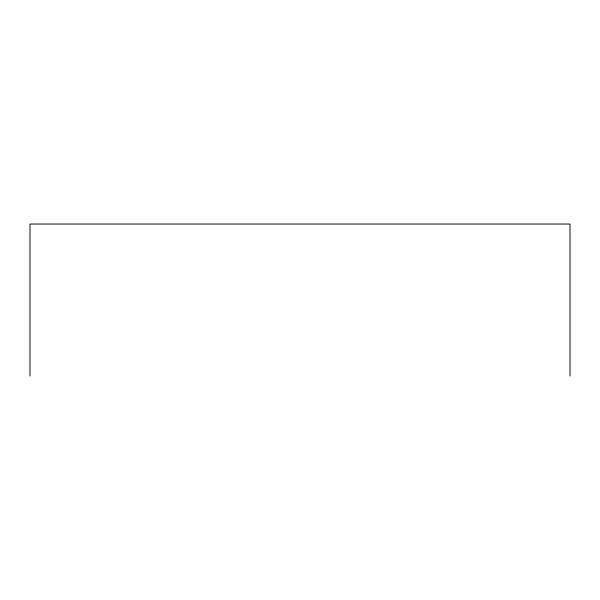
<?xml version="1.0" encoding="UTF-8"?>
<svg xmlns="http://www.w3.org/2000/svg" width="600" height="600" viewBox="0 0 600 600"><rect width="100%" height="100%" fill="white"/><g stroke="black" fill="none" stroke-linecap="round" stroke-linejoin="round"><path stroke-width="0.9" d="M570 375.96L570 224.04L30 224.04L30 375.96"/></g></svg>
